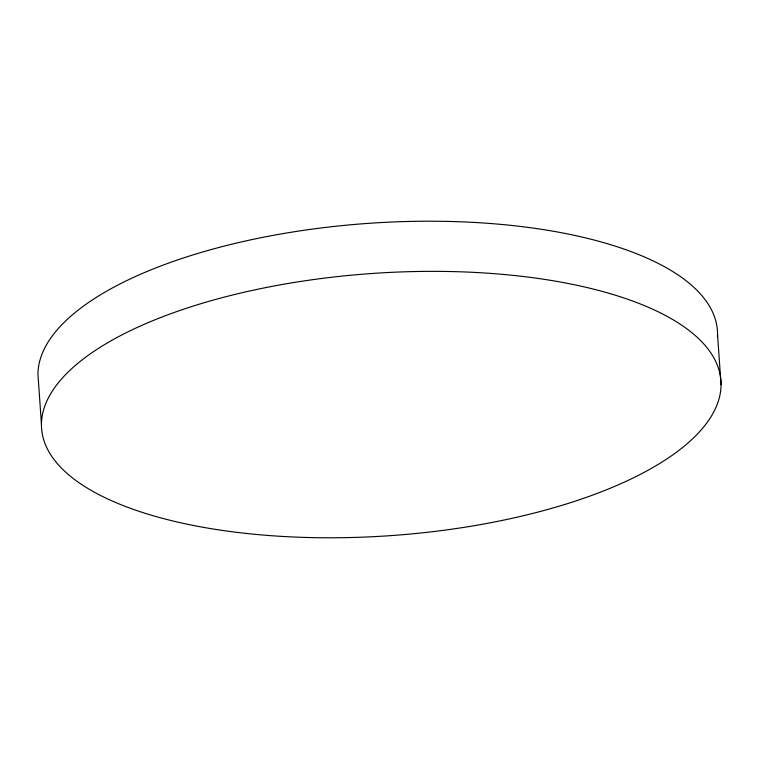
<?xml version="1.0" encoding="UTF-8"?>
<svg xmlns="http://www.w3.org/2000/svg" width="759" height="759" viewBox="0 0 759 759"><rect width="100%" height="100%" fill="white"/><g stroke="black" fill="none" stroke-linecap="round" stroke-linejoin="round"><path stroke-width="1.14" d="M717.54 334.577L721.05 384.718A340.506 131.402 -4 0 1 210.566 528.577A340.506 131.402 -4 0 1 212.15 300.412A340.506 131.402 -4 0 1 721.05 384.718M41.46 424.423L37.95 374.282A340.506 131.402 -4 0 1 381.502 222.539A340.506 131.402 -4 0 1 717.483 336.787"/></g></svg>
